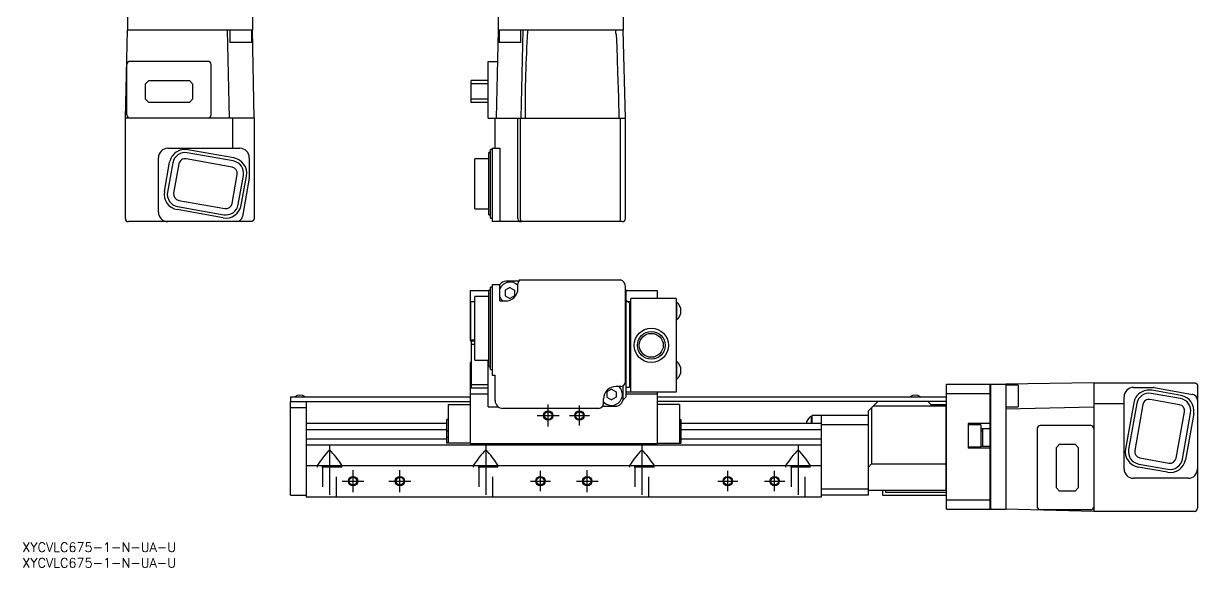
# Model space of a CAD drawing. Extents: x 0 to 766, y -8 to 482.
# Drawn here: x 0.4 to 376.3, y -8 to 166.3 of the extents above; entities that cross this region are included whole.
import ezdxf

# ---------------------------------------------------------------- set-up
doc = ezdxf.new("R2010")
doc.units = 0
doc.header["$LTSCALE"] = 0.5
doc.linetypes.add('CENTER', pattern=[50.8, 31.75, -6.35, 6.35, -6.35])
doc.linetypes.add('DASHED', pattern=[19.05, 12.7, -6.35])
for name, color, linetype in [('MSM_CENTER', 1, 'CENTER'), ('MSM_CONTINUOUS', 7, 'CONTINUOUS'), ('MSM_DASHED', 4, 'DASHED'), ('MSM_NARROW', 5, 'CONTINUOUS'), ('MSM_PART_NUMBER', 7, 'CONTINUOUS')]:
    doc.layers.add(name, color=color, linetype=linetype)
doc.styles.get("Standard").update_dxf_attribs({"font": 'txt.shx', "height": 3, "bigfont": 'bigfont.shx'})

# ---------------------------------------------------------------- blocks, each defined once
blk = doc.blocks.new('*U2')
at = {"layer": 'MSM_PART_NUMBER'}
blk.add_text('XYCVLC675-1-N-UA-U', height=3, dxfattribs=at).set_placement((0, -3))
blk = doc.blocks.new('*U3')
at = {"layer": 'MSM_PART_NUMBER'}
blk.add_text('XYCVLC675-1-N-UA-U', height=3, dxfattribs=at).set_placement((0, -8))

msp = doc.modelspace()

# ---------------------------------------------------------------- linework, layer by layer
at = {"layer": 'MSM_CENTER'}
for p, q in [((168.41, 37.2), (168.41, 44.2)), ((178.41, 37.47), (178.41, 43.93)), ((164.91, 40.7), (171.91, 40.7)), ((175.18, 40.7), (181.64, 40.7)), ((98.41, 31.2), (98.41, 12.7)), ((148.41, 31.2), (148.41, 12.7)), ((198.41, 31.2), (198.41, 12.7)), ((248.41, 31.2), (248.41, 12.7)), ((105.91, 16.2), (105.91, 23.2)), ((120.91, 16.2), (120.91, 23.2)), ((165.91, 16.47), (165.91, 22.93)), ((180.91, 16.2), (180.91, 23.2)), ((225.91, 16.47), (225.91, 22.93)), ((240.91, 16.47), (240.91, 22.93)), ((102.41, 19.7), (109.41, 19.7)), ((117.41, 19.7), (124.41, 19.7)), ((162.68, 19.7), (169.14, 19.7)), ((177.41, 19.7), (184.41, 19.7)), ((222.68, 19.7), (229.14, 19.7)), ((237.68, 19.7), (244.14, 19.7))]:
    msp.add_line(p, q, dxfattribs=at)
at = {"layer": 'MSM_CONTINUOUS'}
for p, q in [((33.7, 169.12), (33.7, 164.22)), ((73.7, 169.12), (73.7, 164.22)), ((152.41, 169.12), (152.41, 164.22)), ((192.41, 169.12), (192.41, 164.22)), ((33, 136.02), (33.7, 164.22)), ((73.7, 164.22), (33.7, 164.22)), ((66.4, 136.02), (65.7, 164.22)), ((66.46, 164.22), (66.46, 160.22)), ((73.46, 160.22), (73.46, 164.22)), ((74.2, 136.02), (73.7, 164.22)), ((152.41, 164.22), (151.71, 136.02)), ((192.41, 164.22), (152.41, 164.22)), ((152.65, 164.22), (152.65, 160.22)), ((159.65, 160.22), (159.65, 164.22)), ((159.71, 136.02), (160.41, 164.22)), ((161.82, 163.82), (161.84, 163.96)), ((161.84, 163.96), (161.86, 164.11)), ((161.86, 164.11), (161.89, 164.2)), ((161.89, 164.2), (161.91, 164.22)), ((189.91, 164.22), (189.97, 164.13)), ((190.13, 162.9), (190.36, 158.83)), ((193.11, 136.02), (192.41, 164.22)), ((73.46, 160.22), (66.46, 160.22)), ((159.65, 160.22), (152.65, 160.22)), ((190.36, 158.83), (190.64, 150.7)), ((59.5, 154.17), (34.5, 154.17)), ((149.21, 154.17), (152.16, 154.17)), ((149.21, 136.02), (149.21, 154.17)), ((33.5, 137.02), (33.5, 153.17)), ((60.5, 137.02), (60.5, 153.17)), ((190.64, 150.7), (190.86, 142.57)), ((39.5, 147.02), (40.5, 148.02)), ((39.5, 142.02), (39.5, 147.02)), ((40.5, 148.02), (53.5, 148.02)), ((53.5, 148.02), (54.5, 147.02)), ((54.5, 147.02), (54.5, 142.02)), ((149.21, 148.02), (143.71, 148.02)), ((143.71, 141.02), (143.71, 148.02)), ((149.21, 147.02), (143.71, 147.02)), ((40.5, 141.02), (39.5, 142.02)), ((53.5, 141.02), (40.5, 141.02)), ((54.5, 142.02), (53.5, 141.02)), ((149.21, 142.02), (143.71, 142.02)), ((149.21, 141.02), (143.71, 141.02)), ((190.86, 142.57), (191.02, 136.02)), ((74.2, 136.02), (33, 136.02)), ((33, 103.82), (33, 136.02)), ((67.4, 126.32), (67.4, 136.02)), ((74.2, 136.02), (74.2, 103.82)), ((149.21, 136.02), (193.11, 136.02)), ((151.41, 126.32), (151.41, 136.02)), ((158.71, 103.82), (158.71, 136.02)), ((159.46, 136.02), (159.46, 103.82)), ((191.59, 103.82), (191.59, 136.02)), ((193.11, 103.82), (193.11, 136.02)), ((46.6, 126.32), (69.7, 126.32)), ((67.58, 122.26), (52.81, 124.9)), ((67.75, 123.24), (52.99, 125.88)), ((149.91, 124.96), (149.41, 124.96)), ((149.41, 104.97), (149.41, 124.96)), ((150.41, 125.96), (149.91, 125.96)), ((149.91, 103.97), (149.91, 125.96)), ((150.41, 126.32), (152.91, 126.32)), ((150.41, 126.32), (150.41, 102.82)), ((152.91, 126.32), (152.91, 102.82)), ((43.6, 105.82), (43.6, 123.32)), ((45.51, 112.49), (47.18, 121.84)), ((48.17, 121.66), (46.5, 112.31)), ((50.14, 121.31), (48.47, 111.96)), ((67.22, 120.29), (52.46, 122.93)), ((72.7, 123.32), (72.7, 116.91)), ((149.41, 122.96), (144.91, 122.96)), ((144.91, 106.97), (144.91, 122.96)), ((67.17, 108.62), (68.84, 117.97)), ((69.14, 108.27), (70.81, 117.62)), ((70.13, 108.09), (71.8, 117.44)), ((72.68, 116.73), (70.49, 104.47)), ((50.09, 109.64), (64.85, 107)), ((64.32, 104.05), (49.56, 106.68)), ((49.73, 107.67), (64.5, 105.03)), ((144.91, 106.97), (149.41, 106.97)), ((73.2, 102.82), (34, 102.82)), ((73.21, 102.82), (73.2, 102.82)), ((73.24, 102.82), (73.21, 102.82)), ((73.27, 102.82), (73.24, 102.82)), ((73.3, 102.83), (73.27, 102.82)), ((73.34, 102.83), (73.3, 102.83)), ((73.37, 102.84), (73.34, 102.83)), ((73.4, 102.84), (73.37, 102.84)), ((73.43, 102.85), (73.4, 102.84)), ((73.47, 102.86), (73.43, 102.85)), ((73.51, 102.87), (73.47, 102.86)), ((73.54, 102.88), (73.51, 102.87)), ((73.58, 102.9), (73.54, 102.88)), ((73.62, 102.91), (73.58, 102.9)), ((73.66, 102.93), (73.62, 102.91)), ((73.69, 102.95), (73.66, 102.93)), ((73.73, 102.97), (73.69, 102.95)), ((73.76, 102.99), (73.73, 102.97)), ((73.79, 103.01), (73.76, 102.99)), ((73.81, 103.03), (73.79, 103.01)), ((73.84, 103.05), (73.81, 103.03)), ((73.86, 103.07), (73.84, 103.05)), ((73.89, 103.09), (73.86, 103.07)), ((73.91, 103.12), (73.89, 103.09)), ((73.93, 103.14), (73.91, 103.12)), ((73.95, 103.16), (73.93, 103.14)), ((73.97, 103.19), (73.95, 103.16)), ((73.99, 103.21), (73.97, 103.19)), ((74.01, 103.24), (73.99, 103.21)), ((74.03, 103.27), (74.01, 103.24)), ((74.05, 103.29), (74.03, 103.27)), ((74.07, 103.32), (74.05, 103.29)), ((74.08, 103.35), (74.07, 103.32)), ((74.1, 103.38), (74.08, 103.35)), ((74.11, 103.41), (74.1, 103.38)), ((74.12, 103.44), (74.11, 103.41)), ((74.14, 103.47), (74.12, 103.44)), ((74.15, 103.5), (74.14, 103.47)), ((74.16, 103.54), (74.15, 103.5)), ((74.17, 103.59), (74.16, 103.54)), ((74.18, 103.64), (74.17, 103.59)), ((74.19, 103.68), (74.18, 103.64)), ((74.2, 103.73), (74.19, 103.68)), ((74.2, 103.82), (74.2, 103.77)), ((74.2, 103.77), (74.2, 103.73)), ((149.41, 104.97), (149.91, 104.97)), ((149.91, 103.97), (150.41, 103.97)), ((192.11, 102.82), (150.41, 102.82)), ((159.58, 103.01), (159.64, 102.91)), ((159.64, 102.91), (159.72, 102.84)), ((159.72, 102.84), (159.81, 102.82)), ((191.37, 102.82), (191.36, 102.82)), ((191.45, 102.89), (191.37, 102.82)), ((191.49, 102.98), (191.45, 102.89)), ((154.41, 83.7), (154.35, 83.64)), ((158.94, 83.7), (154.91, 83.7)), ((158.71, 81.4), (158.71, 82.9)), ((159.46, 84.2), (191.59, 84.2)), ((143.41, 80.7), (143.41, 64.7)), ((149.41, 80.7), (143.41, 80.7)), ((149.91, 80.87), (149.41, 80.87)), ((149.41, 56.44), (149.41, 80.87)), ((150.41, 81.87), (149.91, 81.87)), ((149.91, 55.44), (149.91, 81.87)), ((150.41, 82.7), (152.91, 82.7)), ((150.41, 82.7), (150.41, 53.6)), ((152.91, 77.4), (152.91, 82.7)), ((156.15, 81.7), (154.65, 80.83)), ((154.65, 80.83), (154.65, 79.1)), ((154.65, 79.1), (156.15, 78.23)), ((156.15, 81.7), (157.65, 80.83)), ((157.65, 79.1), (156.15, 78.23)), ((157.65, 80.83), (157.65, 79.1)), ((193.11, 51.5), (193.11, 81.9)), ((193.11, 81), (193.41, 80.7)), ((203.41, 80.7), (193.41, 80.7)), ((193.41, 46.7), (193.41, 80.7)), ((203.41, 78.2), (203.41, 80.7)), ((143.61, 64.8), (143.61, 77.2)), ((143.61, 77.2), (144.91, 77.2)), ((149.41, 78.87), (144.91, 78.87)), ((144.91, 58.44), (144.91, 78.87)), ((152.91, 77.4), (154.71, 77.4)), ((194.41, 76.7), (193.41, 77.7)), ((193.41, 77.2), (194.91, 77.2)), ((194.41, 76.7), (194.91, 76.7)), ((194.41, 76.7), (194.41, 49.7)), ((194.91, 48.2), (194.91, 78.2)), ((209.41, 78.2), (194.91, 78.2)), ((209.41, 78.2), (209.41, 48.2)), ((209.57, 77.05), (209.41, 77.05)), ((209.57, 71.35), (209.57, 77.05)), ((194.41, 74.2), (194.91, 74.2)), ((194.41, 71.7), (194.91, 71.7)), ((193.41, 71.2), (193.11, 71.2)), ((209.41, 71.35), (209.57, 71.35)), ((143.41, 64.7), (144.91, 64.7)), ((144.91, 64.8), (143.61, 64.8)), ((144.91, 64.5), (143.71, 64.5)), ((143.71, 64.5), (143.71, 49.5)), ((144.91, 63.5), (143.71, 63.5)), ((193.11, 63.2), (193.41, 63.2)), ((143.71, 57.7), (143.41, 57.7)), ((143.41, 57.7), (143.41, 31.7)), ((144.91, 58.44), (149.41, 58.44)), ((149.21, 43.5), (149.21, 58.44)), ((149.41, 56.44), (149.91, 56.44)), ((194.41, 57.7), (194.91, 57.7)), ((209.57, 58.05), (209.41, 58.05)), ((209.57, 52.35), (209.57, 58.05)), ((149.91, 55.44), (150.41, 55.44)), ((150.41, 53.6), (151.41, 53.6)), ((151.41, 45.5), (151.41, 53.6)), ((194.41, 55.2), (194.91, 55.2)), ((194.41, 52.7), (194.91, 52.7)), ((149.21, 50.5), (143.71, 50.5)), ((149.21, 49.5), (143.71, 49.5)), ((188.67, 49.17), (187.17, 48.3)), ((188.67, 49.17), (190.17, 48.3)), ((191.61, 50), (190.11, 50)), ((192.41, 46.2), (192.41, 50.23)), ((193.41, 49.8), (194.41, 49.8)), ((194.41, 49.7), (193.41, 49.7)), ((209.41, 52.35), (209.57, 52.35)), ((295.91, 50.7), (309.91, 50.7)), ((295.91, 10.7), (295.91, 50.7)), ((310.01, 50.7), (309.91, 50.6)), ((309.91, 10.7), (309.91, 50.7)), ((310.01, 50.7), (314.91, 50.7)), ((310.01, 50.7), (310.01, 10.7)), ((343.11, 51.2), (314.91, 50.7)), ((314.91, 50.7), (314.91, 10.7)), ((318.91, 50.46), (314.91, 50.46)), ((318.91, 50.46), (318.91, 43.46)), ((343.11, 51.2), (375.31, 51.2)), ((343.11, 51.2), (343.11, 10)), ((355.81, 49.7), (362.22, 49.7)), ((362.4, 49.68), (374.66, 47.49)), ((375.31, 51.2), (375.36, 51.2)), ((375.36, 51.2), (375.4, 51.2)), ((375.4, 51.2), (375.45, 51.19)), ((375.45, 51.19), (375.5, 51.18)), ((375.5, 51.18), (375.54, 51.17)), ((375.54, 51.17), (375.59, 51.16)), ((375.59, 51.16), (375.63, 51.15)), ((375.63, 51.15), (375.66, 51.14)), ((375.66, 51.14), (375.69, 51.12)), ((375.69, 51.12), (375.72, 51.11)), ((375.72, 51.11), (375.75, 51.1)), ((375.75, 51.1), (375.78, 51.08)), ((375.78, 51.08), (375.81, 51.07)), ((375.81, 51.07), (375.84, 51.05)), ((375.84, 51.05), (375.87, 51.03)), ((375.87, 51.03), (375.89, 51.01)), ((375.89, 51.01), (375.92, 50.99)), ((375.92, 50.99), (375.94, 50.97)), ((375.94, 50.97), (375.97, 50.95)), ((375.97, 50.95), (375.99, 50.93)), ((375.99, 50.93), (376.02, 50.91)), ((376.02, 50.91), (376.04, 50.89)), ((376.04, 50.89), (376.06, 50.86)), ((376.06, 50.86), (376.08, 50.84)), ((376.08, 50.84), (376.1, 50.81)), ((376.1, 50.81), (376.12, 50.79)), ((376.12, 50.79), (376.14, 50.76)), ((376.14, 50.76), (376.16, 50.73)), ((376.16, 50.73), (376.18, 50.69)), ((376.18, 50.69), (376.2, 50.66)), ((376.2, 50.66), (376.22, 50.62)), ((376.22, 50.62), (376.24, 50.58)), ((376.24, 50.58), (376.25, 50.54)), ((376.25, 50.54), (376.26, 50.51)), ((376.26, 50.51), (376.28, 50.47)), ((376.28, 50.47), (376.28, 50.43)), ((376.28, 50.43), (376.29, 50.4)), ((376.29, 50.4), (376.3, 50.37)), ((376.3, 50.37), (376.3, 50.34)), ((376.3, 50.34), (376.31, 50.3)), ((376.31, 50.3), (376.31, 50.27)), ((376.31, 50.27), (376.31, 50.24)), ((376.31, 50.24), (376.31, 50.21)), ((376.31, 50.21), (376.31, 50.2)), ((376.31, 50.2), (376.31, 11)), ((85.91, 46.7), (85.91, 45.3)), ((85.91, 46.7), (143.41, 46.7)), ((85.91, 45.3), (86.01, 45.2)), ((85.91, 45.2), (143.41, 45.2)), ((85.91, 15.2), (85.91, 45.2)), ((90.91, 45.2), (90.91, 14.7)), ((143.41, 47.7), (149.21, 47.7)), ((186.11, 44.5), (186.11, 46)), ((187.17, 48.3), (187.17, 46.57)), ((187.17, 46.57), (188.67, 45.7)), ((190.17, 46.57), (188.67, 45.7)), ((190.17, 48.3), (190.17, 46.57)), ((192.35, 45.64), (193.41, 46.7)), ((209.41, 48.2), (193.41, 48.2)), ((193.41, 47.7), (203.41, 47.7)), ((203.41, 31.7), (203.41, 48.2)), ((203.41, 46.7), (295.91, 46.7)), ((295.91, 45.2), (203.41, 45.2)), ((273.91, 45.2), (270.91, 42.2)), ((289.91, 45.2), (290.91, 44.2)), ((295.91, 45.3), (295.81, 45.2)), ((309.91, 47.7), (295.91, 47.7)), ((352.81, 23.6), (352.81, 46.7)), ((370.51, 44.17), (361.16, 45.84)), ((370.87, 46.14), (361.51, 47.81)), ((371.04, 47.13), (361.69, 48.8)), ((90.91, 43.2), (85.91, 43.2)), ((136.41, 44.2), (136.41, 31.8)), ((136.41, 44.2), (143.41, 44.2)), ((149.21, 43.5), (152.41, 43.5)), ((184.61, 43), (153.91, 43)), ((185.88, 43.7), (189.91, 43.7)), ((190.48, 43.76), (190.41, 43.7)), ((210.41, 44.2), (203.41, 44.2)), ((210.41, 44.2), (210.41, 31.8)), ((270.91, 15.2), (270.91, 42.2)), ((271.91, 43.2), (271.91, 25.2)), ((295.81, 43.7), (272.41, 43.7)), ((290.91, 44.2), (295.91, 44.2)), ((295.81, 16.7), (295.81, 44.2)), ((295.91, 43.66), (295.81, 43.7)), ((314.91, 43.46), (318.91, 43.46)), ((343.11, 43.4), (314.91, 42.7)), ((352.81, 44.4), (343.11, 44.4)), ((355.89, 44.75), (353.25, 29.99)), ((356.87, 44.58), (354.24, 29.81)), ((358.84, 44.22), (356.2, 29.46)), ((369.49, 27.09), (372.13, 41.85)), ((371.46, 26.73), (374.1, 41.5)), ((135.91, 38.2), (90.91, 38.2)), ((136.41, 39.4), (135.91, 39.4)), ((135.91, 31.8), (135.91, 39.4)), ((210.41, 39.4), (210.91, 39.4)), ((210.91, 39.4), (210.91, 31.8)), ((255.91, 38.2), (210.91, 38.2)), ((251.26, 38.2), (251.26, 38.92)), ((252.71, 38.2), (252.71, 40.55)), ((252.91, 40.55), (252.71, 40.55)), ((270.91, 40.7), (252.91, 40.7)), ((252.91, 38.2), (252.91, 40.7)), ((255.91, 14.7), (255.91, 40.7)), ((270.91, 37.7), (255.91, 37.7)), ((302.91, 38.2), (302.91, 30.2)), ((309.91, 38.2), (302.91, 38.2)), ((306.91, 37.7), (302.91, 37.7)), ((306.91, 37.7), (306.91, 30.7)), ((375.08, 41.32), (372.45, 26.56)), ((90.91, 36.24), (135.91, 36.24)), ((136.41, 35.72), (135.91, 35.72)), ((210.41, 35.72), (210.91, 35.72)), ((210.91, 36.24), (255.91, 36.24)), ((306.91, 36.59), (309.91, 36.59)), ((307.41, 35.7), (306.91, 35.7)), ((307.41, 36.59), (307.41, 30.74)), ((324.96, 36.5), (324.96, 11.5)), ((342.11, 37.5), (325.96, 37.5)), ((135.91, 33.16), (90.91, 33.16)), ((255.91, 31.2), (90.91, 31.2)), ((136.41, 33.68), (135.91, 33.68)), ((143.41, 31.8), (135.91, 31.8)), ((143.41, 31.7), (203.41, 31.7)), ((203.41, 31.8), (210.91, 31.8)), ((210.41, 33.68), (210.91, 33.68)), ((255.91, 33.16), (210.91, 33.16)), ((302.91, 30.7), (306.91, 30.7)), ((309.91, 30.2), (302.91, 30.2)), ((309.91, 30.74), (306.91, 30.74)), ((331.11, 30.5), (332.11, 31.5)), ((331.11, 17.5), (331.11, 30.5)), ((332.11, 31.5), (337.11, 31.5)), ((337.11, 31.5), (338.11, 30.5)), ((338.11, 30.5), (338.11, 17.5)), ((357.82, 27.14), (367.17, 25.47)), ((90.91, 24.7), (255.91, 24.7)), ((94.67, 24.7), (94.51, 24.83)), ((102.15, 24.7), (102.31, 24.83)), ((144.67, 24.7), (144.51, 24.83)), ((152.15, 24.7), (152.31, 24.83)), ((194.67, 24.7), (194.51, 24.83)), ((202.15, 24.7), (202.31, 24.83)), ((244.67, 24.7), (244.51, 24.83)), ((252.15, 24.7), (252.31, 24.83)), ((270.91, 24.2), (271.91, 25.2)), ((271.91, 25.2), (295.81, 25.2)), ((295.81, 25.2), (295.91, 25.24)), ((366.65, 22.51), (357.29, 24.18)), ((357.47, 25.17), (366.82, 23.5)), ((373.31, 20.6), (355.81, 20.6)), ((85.91, 15.2), (90.91, 15.2)), ((255.91, 17.2), (270.91, 17.2)), ((270.91, 15.2), (255.91, 15.2)), ((295.81, 16.7), (270.91, 16.7)), ((275.41, 16.7), (275.41, 15.2)), ((275.41, 15.2), (295.91, 15.2)), ((276.41, 16.7), (276.41, 16.2)), ((276.41, 16.2), (295.91, 16.2)), ((295.91, 16.8), (295.81, 16.7)), ((332.11, 16.5), (331.11, 17.5)), ((337.11, 16.5), (332.11, 16.5)), ((338.11, 17.5), (337.11, 16.5)), ((90.91, 14.7), (255.91, 14.7)), ((295.91, 13.7), (309.91, 13.7)), ((295.91, 10.7), (309.91, 10.7)), ((309.91, 10.8), (310.01, 10.7)), ((310.01, 10.7), (314.91, 10.7)), ((343.11, 10), (314.91, 10.7)), ((342.11, 10.5), (325.96, 10.5)), ((375.31, 10), (343.11, 10))]:
    msp.add_line(p, q, dxfattribs=at)
for centre, radius in [((201.41, 63.2), 5.5), ((201.41, 63.2), 4.42), ((201.41, 63.2), 3.83), ((168.41, 40.7), 1.23), ((178.41, 40.7), 1.23), ((105.91, 19.7), 1.23), ((120.91, 19.7), 1.23), ((165.91, 19.7), 1.23), ((180.91, 19.7), 1.23), ((225.91, 19.7), 1.23), ((240.91, 19.7), 1.23)]:
    msp.add_circle(centre, radius, dxfattribs=at)
for centre, radius, start, end in [((533.29, 138.9), 372.31, 176.1613, 180.4426), ((182.05, 162.47), 8.09, 3.0084, 11.8095), ((34.5, 153.17), 1, 90, 180), ((59.5, 153.17), 1, 0, 90), ((34.5, 137.02), 1, 180, 270), ((59.5, 137.02), 1, 270, 0), ((46.6, 123.32), 3, 90, 180), ((52.11, 120.96), 5, 79.8753, 169.8753), ((52.11, 120.96), 4, 79.8753, 169.8753), ((69.7, 123.32), 3, 0, 90), ((52.11, 120.96), 2, 79.8753, 169.8753), ((66.87, 118.32), 4, 349.8753, 79.8753), ((66.87, 118.32), 5, 349.8753, 79.8753), ((66.87, 118.32), 2, 349.8753, 79.8753), ((71.7, 116.91), 1, 349.8753, 0), ((50.44, 111.61), 5, 169.8753, 259.8753), ((50.44, 111.61), 4, 169.8753, 259.8753), ((50.44, 111.61), 2, 169.8753, 259.8753), ((46.6, 105.82), 3, 180, 270), ((65.2, 108.97), 5, 259.8753, 349.8753), ((65.2, 108.97), 4, 259.8753, 349.8753), ((65.2, 108.97), 2, 259.8753, 349.8753), ((34, 103.82), 1, 180, 270), ((68.53, 104.82), 2, 270, 349.8753), ((159.71, 103.82), 1, 180, 270), ((161.81, 103.76), 2.35, 178.4144, 198.4539), ((188.51, 103.76), 3.08, 345.5084, 1.2311), ((192.11, 103.82), 1, 270, 0), ((154.91, 81.2), 2.5, 90, 143.1301), ((156.15, 79.96), 3.5, 42.9107, 157.6272), ((160.21, 82.9), 1.5, 119.9264, 180), ((190.61, 81.9), 2.5, 0, 66.9261), ((154.71, 81.4), 4, 270, 0), ((156.15, 79.96), 3.5, 202.3728, 227.0893), ((207.21, 74.2), 3.7, 309.6218, 50.3782), ((207.21, 55.2), 3.7, 309.6218, 50.3782), ((190.11, 46), 4, 90, 180), ((188.67, 47.44), 3.5, 222.9107, 47.0893), ((191.61, 51.5), 1.5, 270, 0), ((355.81, 46.7), 3, 90, 180), ((360.81, 43.87), 5, 79.8753, 169.8753), ((362.22, 48.7), 1, 79.8753, 90), ((88.91, 44.2), 3, 56.4427, 123.5573), ((153.91, 45.5), 2.5, 180, 270), ((189.91, 46.2), 2.5, 270, 0), ((285.91, 44.2), 3, 56.4427, 123.5573), ((360.81, 43.87), 4, 79.8753, 169.8753), ((360.81, 43.87), 2, 79.8753, 169.8753), ((370.16, 42.2), 4, 349.8753, 79.8753), ((370.16, 42.2), 5, 349.8753, 79.8753), ((374.31, 45.53), 2, 0, 79.8753), ((184.61, 44.5), 1.5, 270, 0), ((370.16, 42.2), 2, 349.8753, 79.8753), ((254.27, 37.7), 3.25, 118.7266, 157.939), ((325.96, 36.5), 1, 90, 180), ((342.11, 36.5), 1, 0, 90), ((120.84, 7.74), 31.38, 135.6092, 147.0188), ((75.98, 7.74), 31.38, 32.9812, 44.3908), ((170.84, 7.74), 31.38, 135.6092, 147.0188), ((125.98, 7.74), 31.38, 32.9812, 44.3908), ((220.84, 7.74), 31.38, 135.6092, 147.0188), ((175.98, 7.74), 31.38, 32.9812, 44.3908), ((270.84, 7.74), 31.38, 135.6092, 147.0188), ((225.98, 7.74), 31.38, 32.9812, 44.3908), ((358.17, 29.11), 5, 169.8753, 259.8753), ((358.17, 29.11), 4, 169.8753, 259.8753), ((358.17, 29.11), 2, 169.8753, 259.8753), ((367.53, 27.44), 5, 259.8753, 349.8753), ((367.53, 27.44), 4, 259.8753, 349.8753), ((367.53, 27.44), 2, 259.8753, 349.8753), ((355.81, 23.6), 3, 180, 270), ((373.31, 23.6), 3, 270, 0), ((325.96, 11.5), 1, 180, 270), ((342.11, 11.5), 1, 270, 0), ((375.31, 11), 1, 270, 0)]:
    msp.add_arc(centre, radius, start, end, dxfattribs=at)
at = {"layer": 'MSM_DASHED'}
for p, q in [((94.51, 24.2), (94.51, 24.83)), ((102.31, 24.2), (94.51, 24.2)), ((96.16, 24.2), (96.16, 14.7)), ((100.66, 14.7), (100.66, 24.2)), ((102.31, 24.2), (102.31, 24.83)), ((144.51, 24.2), (144.51, 24.83)), ((152.31, 24.2), (144.51, 24.2)), ((146.16, 24.2), (146.16, 14.7)), ((150.66, 14.7), (150.66, 24.2)), ((152.31, 24.2), (152.31, 24.83)), ((194.51, 24.2), (194.51, 24.83)), ((202.31, 24.2), (194.51, 24.2)), ((196.16, 24.2), (196.16, 14.7)), ((200.66, 14.7), (200.66, 24.2)), ((202.31, 24.2), (202.31, 24.83)), ((244.51, 24.2), (244.51, 24.83)), ((252.31, 24.2), (244.51, 24.2)), ((246.16, 24.2), (246.16, 14.7)), ((250.66, 14.7), (250.66, 24.2)), ((252.31, 24.2), (252.31, 24.83))]:
    msp.add_line(p, q, dxfattribs=at)
at = {"layer": 'MSM_NARROW'}
for centre in [(168.41, 40.7), (178.41, 40.7), (105.91, 19.7), (120.91, 19.7), (165.91, 19.7), (180.91, 19.7), (225.91, 19.7), (240.91, 19.7)]:
    msp.add_circle(centre, 1.5, dxfattribs=at)

# ---------------------------------------------------------------- block references
at = {"layer": 'MSM_CONTINUOUS'}
for name in ['*U2', '*U3']:
    msp.add_blockref(name, (0, 0), dxfattribs=at)

doc.saveas('drawing.dxf')
